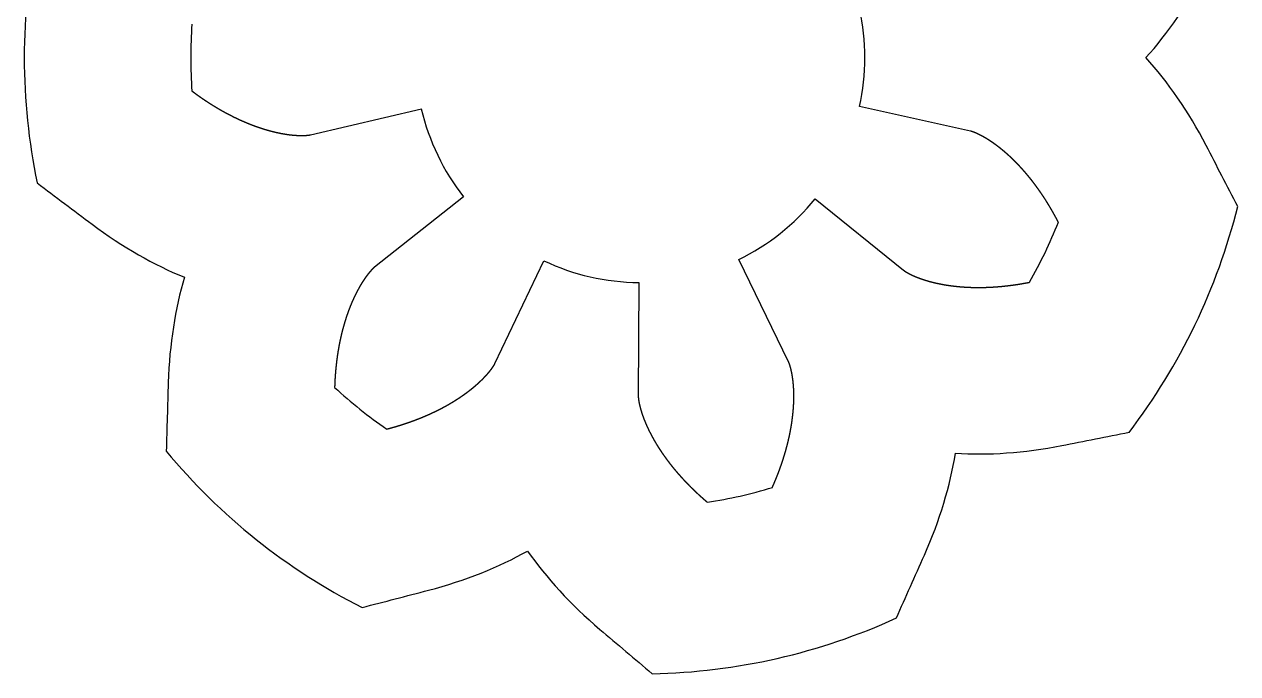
# Model space of a CAD drawing. Header units: millimetres. Extents: x -1.85 to 1.8, y -1.85 to 1.85.
# Drawn here: x -1.85 to 1.795, y -1.85 to 0.1 of the extents above; entities that cross this region are included whole.
import ezdxf

# ---------------------------------------------------------------- set-up
doc = ezdxf.new("R2010")
doc.units = ezdxf.units.MM
doc.layers.get('0').update_dxf_attribs({"linetype": 'CONTINUOUS'})

msp = doc.modelspace()

# ---------------------------------------------------------------- linework, layer by layer
for p, q in [((-0.9898, -0.2317), (-0.6572, -0.1538)), ((0.9923, -0.2207), (0.6589, -0.1466)), ((-0.99, -0.2317), (-0.9898, -0.2317)), ((0.9925, -0.2207), (0.9923, -0.2207)), ((-0.5301, -0.4179), (-0.7983, -0.6294)), ((0.5254, -0.4238), (0.7912, -0.6382)), ((-0.436, -0.9183), (-0.2895, -0.6098)), ((0.4461, -0.9134), (0.2962, -0.6065)), ((-0.7983, -0.6294), (-0.7984, -0.6295)), ((0.7912, -0.6382), (0.7914, -0.6383)), ((-0.0037, -0.675), (-0.0056, -1.0165)), ((-0.4361, -0.9185), (-0.436, -0.9183)), ((0.4462, -0.9136), (0.4461, -0.9134)), ((-0.0056, -1.0165), (-0.0056, -1.0167))]:
    msp.add_line(p, q)
for radius, start, end in [(1.85, 168.2635, 191.7365), (0.675, -12.5394, 12.5394), (1.35, 175.7446, 184.2554), (0.675, 193.1748, 218.2537), (0.675, 296.032, 321.1109), (1.85, 322.5492, 346.0222), (1.35, 330.0303, 338.5411), (0.675, 244.6034, 269.6823), (1.35, 227.1732, 235.6839), (1.85, 219.6921, 243.1651), (1.35, 278.6018, 287.1125), (1.85, 271.1206, 294.5937)]:
    msp.add_arc((0, 0), radius, start, end)
for points, knots in [([(1.5194, 0), (1.5845, 0.0723), (1.6475, 0.1619), (1.7003, 0.2638), (1.732, 0.3248), (1.7636, 0.3858), (1.7952, 0.4469)], [0.6873735, 0.6873735, 0.6873735, 0.6873735, 1, 1, 1, 1.2902519, 1.2902519, 1.2902519, 1.2902519]), ([(1.7952, -0.4469), (1.7636, -0.3858), (1.732, -0.3248), (1.7003, -0.2638), (1.6475, -0.1619), (1.5851, -0.073), (1.5194, 0)], [-1.2902519, -1.2902519, -1.2902519, -1.2902519, -1, -1, -1, -0.6873735, -0.6873735, -0.6873735, -0.6873735]), ([(-1.8113, -0.3763), (-1.7563, -0.4176), (-1.7014, -0.4588), (-1.6464, -0.5001), (-1.5546, -0.569), (-1.4598, -0.622), (-1.369, -0.6593)], [-1.2902519, -1.2902519, -1.2902519, -1.2902519, -1, -1, -1, -0.6873735, -0.6873735, -0.6873735, -0.6873735]), ([(-1.369, -0.6593), (-1.3962, -0.7526), (-1.4141, -0.8607), (-1.4175, -0.9754), (-1.4195, -1.0441), (-1.4215, -1.1128), (-1.4236, -1.1815)], [0.6873735, 0.6873735, 0.6873735, 0.6873735, 1, 1, 1, 1.2902519, 1.2902519, 1.2902519, 1.2902519]), ([(0.9473, -1.1879), (1.0445, -1.1937), (1.1538, -1.1871), (1.2664, -1.1649), (1.3338, -1.1516), (1.4012, -1.1383), (1.4687, -1.1249)], [0.6873735, 0.6873735, 0.6873735, 0.6873735, 1, 1, 1, 1.2902519, 1.2902519, 1.2902519, 1.2902519]), ([(0.7699, -1.6822), (0.7979, -1.6194), (0.8259, -1.5566), (0.8539, -1.4938), (0.9006, -1.389), (0.9313, -1.2848), (0.9473, -1.1879)], [-1.2902519, -1.2902519, -1.2902519, -1.2902519, -1, -1, -1, -0.6873735, -0.6873735, -0.6873735, -0.6873735]), ([(-0.8351, -1.6508), (-0.7686, -1.6335), (-0.7021, -1.6163), (-0.6355, -1.599), (-0.5244, -1.5702), (-0.4238, -1.5291), (-0.3381, -1.4813)], [-1.2902519, -1.2902519, -1.2902519, -1.2902519, -1, -1, -1, -0.6873735, -0.6873735, -0.6873735, -0.6873735]), ([(-0.3381, -1.4813), (-0.2821, -1.5609), (-0.2088, -1.6422), (-0.1212, -1.7164), (-0.0687, -1.7608), (-0.0163, -1.8052), (0.0362, -1.8496)], [0.6873735, 0.6873735, 0.6873735, 0.6873735, 1, 1, 1, 1.2902519, 1.2902519, 1.2902519, 1.2902519])]:
    msp.add_open_spline(points, degree=3, knots=knots)
for points in [[(-1.3463, -0.1002), (-1.3458, -0.1005), (-1.3449, -0.1012), (-1.3434, -0.1023), (-1.3415, -0.1037), (-1.3392, -0.1054), (-1.3368, -0.1072), (-1.3345, -0.1089), (-1.3321, -0.1106), (-1.3298, -0.1123), (-1.3274, -0.114), (-1.3251, -0.1156), (-1.3227, -0.1173), (-1.3204, -0.1189), (-1.318, -0.1205), (-1.3157, -0.1221), (-1.3134, -0.1237), (-1.311, -0.1253), (-1.3087, -0.1269), (-1.3064, -0.1284), (-1.3041, -0.1299), (-1.3017, -0.1315), (-1.2994, -0.133), (-1.2971, -0.1345), (-1.2948, -0.136), (-1.2925, -0.1374), (-1.2902, -0.1389), (-1.2879, -0.1403), (-1.2856, -0.1418), (-1.2833, -0.1432), (-1.281, -0.1446), (-1.2787, -0.146), (-1.2765, -0.1474), (-1.2742, -0.1487), (-1.2719, -0.1501), (-1.2697, -0.1514), (-1.2674, -0.1528), (-1.2651, -0.1541), (-1.2629, -0.1554), (-1.2606, -0.1567), (-1.2584, -0.158), (-1.2562, -0.1592), (-1.2539, -0.1605), (-1.2517, -0.1617), (-1.2495, -0.1629), (-1.2473, -0.1642), (-1.245, -0.1654), (-1.2428, -0.1665), (-1.2406, -0.1677), (-1.2384, -0.1689), (-1.2362, -0.17), (-1.2341, -0.1712), (-1.2319, -0.1723), (-1.2297, -0.1734), (-1.2275, -0.1745), (-1.2254, -0.1756), (-1.2232, -0.1767), (-1.2211, -0.1778), (-1.2189, -0.1788), (-1.2168, -0.1799), (-1.2146, -0.1809), (-1.2125, -0.1819), (-1.2104, -0.1829), (-1.2083, -0.1839), (-1.2062, -0.1849), (-1.2041, -0.1859), (-1.202, -0.1868), (-1.1999, -0.1878), (-1.1978, -0.1887), (-1.1957, -0.1896), (-1.1936, -0.1905), (-1.1916, -0.1914), (-1.1895, -0.1923), (-1.1875, -0.1932), (-1.1854, -0.1941), (-1.1834, -0.1949), (-1.1814, -0.1958), (-1.1793, -0.1966), (-1.1773, -0.1974), (-1.1753, -0.1982), (-1.1733, -0.199), (-1.1713, -0.1998), (-1.1693, -0.2006), (-1.1674, -0.2014), (-1.1654, -0.2021), (-1.1634, -0.2029), (-1.1615, -0.2036), (-1.1595, -0.2043), (-1.1576, -0.205), (-1.1557, -0.2057), (-1.1538, -0.2064), (-1.1518, -0.2071), (-1.1499, -0.2078), (-1.148, -0.2084), (-1.1462, -0.2091), (-1.1443, -0.2097), (-1.1424, -0.2104), (-1.1405, -0.211), (-1.1387, -0.2116), (-1.1368, -0.2122), (-1.135, -0.2128), (-1.1332, -0.2134), (-1.1314, -0.2139), (-1.1296, -0.2145), (-1.1278, -0.215), (-1.126, -0.2156), (-1.1242, -0.2161), (-1.1224, -0.2166), (-1.1206, -0.2171), (-1.1189, -0.2176), (-1.1172, -0.2181), (-1.1154, -0.2186), (-1.1137, -0.2191), (-1.112, -0.2196), (-1.1103, -0.22), (-1.1086, -0.2205), (-1.1069, -0.2209), (-1.1052, -0.2213), (-1.1035, -0.2218), (-1.1019, -0.2222), (-1.1002, -0.2226), (-1.0986, -0.223), (-1.097, -0.2234), (-1.0954, -0.2237), (-1.0937, -0.2241), (-1.0921, -0.2245), (-1.0906, -0.2248), (-1.089, -0.2252), (-1.0874, -0.2255), (-1.0859, -0.2258), (-1.0843, -0.2261), (-1.0828, -0.2265), (-1.0813, -0.2268), (-1.0798, -0.2271), (-1.0783, -0.2274), (-1.0768, -0.2276), (-1.0753, -0.2279), (-1.0738, -0.2282), (-1.0724, -0.2284), (-1.0709, -0.2287), (-1.0695, -0.2289), (-1.068, -0.2292), (-1.0666, -0.2294), (-1.0652, -0.2296), (-1.0638, -0.2298), (-1.0625, -0.23), (-1.0611, -0.2302), (-1.0597, -0.2304), (-1.0584, -0.2306), (-1.0571, -0.2308), (-1.0557, -0.231), (-1.0544, -0.2312), (-1.0531, -0.2313), (-1.0519, -0.2315), (-1.0506, -0.2316), (-1.0493, -0.2318), (-1.0481, -0.2319), (-1.0468, -0.2321), (-1.0456, -0.2322), (-1.0444, -0.2323), (-1.0432, -0.2324), (-1.042, -0.2325), (-1.0408, -0.2326), (-1.0397, -0.2327), (-1.0385, -0.2328), (-1.0374, -0.2329), (-1.0362, -0.233), (-1.0351, -0.2331), (-1.034, -0.2332), (-1.0329, -0.2332), (-1.0319, -0.2333), (-1.0308, -0.2334), (-1.0297, -0.2334), (-1.0287, -0.2335), (-1.0277, -0.2335), (-1.0267, -0.2335), (-1.0257, -0.2336), (-1.0247, -0.2336), (-1.0237, -0.2336), (-1.0227, -0.2337), (-1.0218, -0.2337), (-1.0209, -0.2337), (-1.0199, -0.2337), (-1.019, -0.2337), (-1.0181, -0.2337), (-1.0172, -0.2338), (-1.0164, -0.2338), (-1.0155, -0.2337), (-1.0147, -0.2337), (-1.0138, -0.2337), (-1.013, -0.2337), (-1.0122, -0.2337), (-1.0114, -0.2337), (-1.0107, -0.2337), (-1.0099, -0.2337), (-1.0092, -0.2336), (-1.0084, -0.2336), (-1.0077, -0.2336), (-1.007, -0.2335), (-1.0063, -0.2335), (-1.0056, -0.2335), (-1.005, -0.2334), (-1.0043, -0.2334), (-1.0037, -0.2334), (-1.0031, -0.2333), (-1.0024, -0.2333), (-1.0018, -0.2332), (-1.0013, -0.2332), (-1.0007, -0.2331), (-1.0001, -0.2331), (-0.9996, -0.233), (-0.9991, -0.233), (-0.9986, -0.233), (-0.9981, -0.2329), (-0.9976, -0.2329), (-0.9971, -0.2328), (-0.9967, -0.2327), (-0.9962, -0.2327), (-0.9958, -0.2326), (-0.9954, -0.2326), (-0.995, -0.2325), (-0.9946, -0.2325), (-0.9943, -0.2324), (-0.9939, -0.2324), (-0.9936, -0.2324), (-0.9932, -0.2323), (-0.9929, -0.2323), (-0.9926, -0.2322), (-0.9923, -0.2322), (-0.9921, -0.2321), (-0.9918, -0.2321), (-0.9916, -0.232), (-0.9914, -0.232), (-0.9912, -0.232), (-0.991, -0.2319), (-0.9908, -0.2319), (-0.9906, -0.2319), (-0.9905, -0.2318), (-0.9903, -0.2318), (-0.9902, -0.2318), (-0.9901, -0.2318), (-0.99, -0.2318), (-0.99, -0.2317), (-0.99, -0.2317), (-0.99, -0.2317)], [(1.2564, -0.4939), (1.2561, -0.4934), (1.2556, -0.4923), (1.2548, -0.4907), (1.2537, -0.4886), (1.2523, -0.486), (1.2509, -0.4835), (1.2496, -0.4809), (1.2482, -0.4783), (1.2468, -0.4758), (1.2454, -0.4733), (1.244, -0.4708), (1.2426, -0.4683), (1.2412, -0.4658), (1.2398, -0.4633), (1.2384, -0.4608), (1.237, -0.4584), (1.2356, -0.456), (1.2341, -0.4535), (1.2327, -0.4511), (1.2313, -0.4487), (1.2299, -0.4463), (1.2284, -0.444), (1.227, -0.4416), (1.2256, -0.4393), (1.2241, -0.437), (1.2227, -0.4346), (1.2213, -0.4323), (1.2198, -0.4301), (1.2184, -0.4278), (1.2169, -0.4255), (1.2155, -0.4233), (1.214, -0.4211), (1.2126, -0.4188), (1.2111, -0.4166), (1.2096, -0.4144), (1.2082, -0.4123), (1.2067, -0.4101), (1.2052, -0.4079), (1.2038, -0.4058), (1.2023, -0.4037), (1.2008, -0.4016), (1.1994, -0.3995), (1.1979, -0.3974), (1.1964, -0.3953), (1.195, -0.3933), (1.1935, -0.3912), (1.192, -0.3892), (1.1905, -0.3872), (1.1891, -0.3852), (1.1876, -0.3832), (1.1861, -0.3812), (1.1846, -0.3792), (1.1832, -0.3773), (1.1817, -0.3754), (1.1802, -0.3734), (1.1787, -0.3715), (1.1773, -0.3696), (1.1758, -0.3678), (1.1743, -0.3659), (1.1728, -0.364), (1.1714, -0.3622), (1.1699, -0.3604), (1.1684, -0.3586), (1.1669, -0.3568), (1.1655, -0.355), (1.164, -0.3532), (1.1625, -0.3514), (1.161, -0.3497), (1.1596, -0.348), (1.1581, -0.3462), (1.1566, -0.3445), (1.1552, -0.3428), (1.1537, -0.3412), (1.1522, -0.3395), (1.1508, -0.3378), (1.1493, -0.3362), (1.1479, -0.3346), (1.1464, -0.333), (1.1449, -0.3314), (1.1435, -0.3298), (1.142, -0.3282), (1.1406, -0.3266), (1.1391, -0.3251), (1.1377, -0.3235), (1.1362, -0.322), (1.1348, -0.3205), (1.1334, -0.319), (1.1319, -0.3175), (1.1305, -0.3161), (1.1291, -0.3146), (1.1276, -0.3132), (1.1262, -0.3117), (1.1248, -0.3103), (1.1234, -0.3089), (1.122, -0.3075), (1.1205, -0.3061), (1.1191, -0.3048), (1.1177, -0.3034), (1.1163, -0.3021), (1.1149, -0.3008), (1.1135, -0.2994), (1.1121, -0.2981), (1.1108, -0.2968), (1.1094, -0.2956), (1.108, -0.2943), (1.1066, -0.2931), (1.1053, -0.2918), (1.1039, -0.2906), (1.1025, -0.2894), (1.1012, -0.2882), (1.0998, -0.287), (1.0985, -0.2858), (1.0971, -0.2846), (1.0958, -0.2835), (1.0944, -0.2824), (1.0931, -0.2812), (1.0918, -0.2801), (1.0905, -0.279), (1.0892, -0.2779), (1.0878, -0.2768), (1.0865, -0.2758), (1.0852, -0.2747), (1.084, -0.2737), (1.0827, -0.2726), (1.0814, -0.2716), (1.0801, -0.2706), (1.0788, -0.2696), (1.0776, -0.2686), (1.0763, -0.2677), (1.0751, -0.2667), (1.0738, -0.2658), (1.0726, -0.2648), (1.0713, -0.2639), (1.0701, -0.263), (1.0689, -0.2621), (1.0677, -0.2612), (1.0665, -0.2603), (1.0653, -0.2595), (1.0641, -0.2586), (1.0629, -0.2578), (1.0617, -0.2569), (1.0605, -0.2561), (1.0594, -0.2553), (1.0582, -0.2545), (1.0571, -0.2537), (1.0559, -0.2529), (1.0548, -0.2522), (1.0537, -0.2514), (1.0525, -0.2507), (1.0514, -0.25), (1.0503, -0.2492), (1.0492, -0.2485), (1.0481, -0.2478), (1.047, -0.2471), (1.046, -0.2465), (1.0449, -0.2458), (1.0438, -0.2451), (1.0428, -0.2445), (1.0418, -0.2438), (1.0407, -0.2432), (1.0397, -0.2426), (1.0387, -0.242), (1.0377, -0.2414), (1.0367, -0.2408), (1.0357, -0.2402), (1.0347, -0.2397), (1.0337, -0.2391), (1.0328, -0.2386), (1.0318, -0.238), (1.0309, -0.2375), (1.03, -0.237), (1.029, -0.2365), (1.0281, -0.236), (1.0272, -0.2355), (1.0263, -0.235), (1.0254, -0.2346), (1.0246, -0.2341), (1.0237, -0.2337), (1.0228, -0.2332), (1.022, -0.2328), (1.0212, -0.2324), (1.0203, -0.232), (1.0195, -0.2315), (1.0187, -0.2312), (1.0179, -0.2308), (1.0171, -0.2304), (1.0164, -0.23), (1.0156, -0.2297), (1.0149, -0.2293), (1.0141, -0.229), (1.0134, -0.2286), (1.0127, -0.2283), (1.012, -0.228), (1.0113, -0.2277), (1.0106, -0.2274), (1.0099, -0.2271), (1.0093, -0.2268), (1.0086, -0.2265), (1.008, -0.2262), (1.0073, -0.226), (1.0067, -0.2257), (1.0061, -0.2255), (1.0055, -0.2252), (1.005, -0.225), (1.0044, -0.2248), (1.0038, -0.2245), (1.0033, -0.2243), (1.0028, -0.2241), (1.0022, -0.2239), (1.0017, -0.2237), (1.0012, -0.2236), (1.0008, -0.2234), (1.0003, -0.2232), (0.9998, -0.223), (0.9994, -0.2229), (0.999, -0.2227), (0.9985, -0.2226), (0.9981, -0.2225), (0.9977, -0.2223), (0.9974, -0.2222), (0.997, -0.2221), (0.9966, -0.222), (0.9963, -0.2219), (0.996, -0.2217), (0.9957, -0.2216), (0.9954, -0.2216), (0.9951, -0.2215), (0.9948, -0.2214), (0.9945, -0.2213), (0.9943, -0.2212), (0.9941, -0.2212), (0.9939, -0.2211), (0.9937, -0.2211), (0.9935, -0.221), (0.9933, -0.221), (0.9931, -0.2209), (0.993, -0.2209), (0.9928, -0.2208), (0.9927, -0.2208), (0.9926, -0.2208), (0.9926, -0.2208), (0.9925, -0.2208), (0.9925, -0.2207), (0.9925, -0.2207)], [(-0.7984, -0.6295), (-0.7984, -0.6295), (-0.7984, -0.6295), (-0.7985, -0.6296), (-0.7985, -0.6296), (-0.7986, -0.6297), (-0.7987, -0.6297), (-0.7988, -0.6298), (-0.7989, -0.6299), (-0.7991, -0.63), (-0.7992, -0.6302), (-0.7993, -0.6303), (-0.7995, -0.6304), (-0.7997, -0.6306), (-0.7998, -0.6307), (-0.8, -0.6309), (-0.8002, -0.6311), (-0.8004, -0.6313), (-0.8007, -0.6315), (-0.8009, -0.6317), (-0.8011, -0.6319), (-0.8014, -0.6322), (-0.8016, -0.6324), (-0.8019, -0.6327), (-0.8022, -0.6329), (-0.8025, -0.6332), (-0.8028, -0.6335), (-0.8031, -0.6338), (-0.8034, -0.6341), (-0.8037, -0.6344), (-0.804, -0.6348), (-0.8044, -0.6351), (-0.8047, -0.6355), (-0.8051, -0.6358), (-0.8054, -0.6362), (-0.8058, -0.6366), (-0.8062, -0.637), (-0.8066, -0.6374), (-0.807, -0.6379), (-0.8074, -0.6383), (-0.8078, -0.6387), (-0.8082, -0.6392), (-0.8087, -0.6397), (-0.8091, -0.6402), (-0.8095, -0.6407), (-0.81, -0.6412), (-0.8104, -0.6417), (-0.8109, -0.6422), (-0.8114, -0.6428), (-0.8119, -0.6433), (-0.8123, -0.6439), (-0.8128, -0.6445), (-0.8133, -0.6451), (-0.8138, -0.6457), (-0.8144, -0.6463), (-0.8149, -0.6469), (-0.8154, -0.6476), (-0.8159, -0.6482), (-0.8165, -0.6489), (-0.817, -0.6496), (-0.8175, -0.6503), (-0.8181, -0.651), (-0.8187, -0.6517), (-0.8192, -0.6524), (-0.8198, -0.6532), (-0.8204, -0.6539), (-0.8209, -0.6547), (-0.8215, -0.6555), (-0.8221, -0.6563), (-0.8227, -0.6571), (-0.8233, -0.6579), (-0.8239, -0.6587), (-0.8245, -0.6596), (-0.8251, -0.6604), (-0.8257, -0.6613), (-0.8264, -0.6622), (-0.827, -0.6631), (-0.8276, -0.664), (-0.8283, -0.6649), (-0.8289, -0.6658), (-0.8295, -0.6668), (-0.8302, -0.6677), (-0.8308, -0.6687), (-0.8315, -0.6697), (-0.8321, -0.6707), (-0.8328, -0.6717), (-0.8334, -0.6727), (-0.8341, -0.6738), (-0.8348, -0.6748), (-0.8355, -0.6759), (-0.8361, -0.677), (-0.8368, -0.678), (-0.8375, -0.6791), (-0.8382, -0.6803), (-0.8388, -0.6814), (-0.8395, -0.6825), (-0.8402, -0.6837), (-0.8409, -0.6849), (-0.8416, -0.686), (-0.8423, -0.6872), (-0.843, -0.6884), (-0.8437, -0.6897), (-0.8444, -0.6909), (-0.8451, -0.6922), (-0.8458, -0.6934), (-0.8465, -0.6947), (-0.8472, -0.696), (-0.8479, -0.6973), (-0.8486, -0.6986), (-0.8493, -0.6999), (-0.85, -0.7013), (-0.8507, -0.7026), (-0.8514, -0.704), (-0.8522, -0.7054), (-0.8529, -0.7068), (-0.8536, -0.7082), (-0.8543, -0.7096), (-0.855, -0.711), (-0.8557, -0.7125), (-0.8564, -0.7139), (-0.8572, -0.7154), (-0.8579, -0.7169), (-0.8586, -0.7184), (-0.8593, -0.7199), (-0.86, -0.7214), (-0.8607, -0.723), (-0.8614, -0.7245), (-0.8621, -0.7261), (-0.8628, -0.7277), (-0.8636, -0.7293), (-0.8643, -0.7309), (-0.865, -0.7325), (-0.8657, -0.7341), (-0.8664, -0.7358), (-0.8671, -0.7374), (-0.8678, -0.7391), (-0.8685, -0.7408), (-0.8692, -0.7425), (-0.8699, -0.7442), (-0.8706, -0.7459), (-0.8713, -0.7476), (-0.872, -0.7494), (-0.8727, -0.7512), (-0.8733, -0.7529), (-0.874, -0.7547), (-0.8747, -0.7565), (-0.8754, -0.7583), (-0.8761, -0.7602), (-0.8767, -0.762), (-0.8774, -0.7639), (-0.8781, -0.7657), (-0.8788, -0.7676), (-0.8794, -0.7695), (-0.8801, -0.7714), (-0.8808, -0.7733), (-0.8814, -0.7753), (-0.8821, -0.7772), (-0.8827, -0.7792), (-0.8834, -0.7811), (-0.884, -0.7831), (-0.8846, -0.7851), (-0.8853, -0.7871), (-0.8859, -0.7892), (-0.8865, -0.7912), (-0.8872, -0.7932), (-0.8878, -0.7953), (-0.8884, -0.7974), (-0.889, -0.7995), (-0.8896, -0.8016), (-0.8902, -0.8037), (-0.8908, -0.8058), (-0.8914, -0.8079), (-0.892, -0.8101), (-0.8926, -0.8123), (-0.8932, -0.8144), (-0.8938, -0.8166), (-0.8943, -0.8188), (-0.8949, -0.821), (-0.8955, -0.8233), (-0.896, -0.8255), (-0.8966, -0.8277), (-0.8971, -0.83), (-0.8977, -0.8323), (-0.8982, -0.8346), (-0.8987, -0.8369), (-0.8993, -0.8392), (-0.8998, -0.8415), (-0.9003, -0.8438), (-0.9008, -0.8462), (-0.9013, -0.8485), (-0.9018, -0.8509), (-0.9023, -0.8533), (-0.9028, -0.8557), (-0.9033, -0.8581), (-0.9037, -0.8605), (-0.9042, -0.863), (-0.9047, -0.8654), (-0.9051, -0.8679), (-0.9056, -0.8703), (-0.906, -0.8728), (-0.9064, -0.8753), (-0.9069, -0.8778), (-0.9073, -0.8803), (-0.9077, -0.8828), (-0.9081, -0.8854), (-0.9085, -0.8879), (-0.9089, -0.8905), (-0.9093, -0.8931), (-0.9097, -0.8956), (-0.91, -0.8982), (-0.9104, -0.9008), (-0.9107, -0.9035), (-0.9111, -0.9061), (-0.9114, -0.9087), (-0.9118, -0.9114), (-0.9121, -0.9141), (-0.9124, -0.9167), (-0.9127, -0.9194), (-0.913, -0.9221), (-0.9133, -0.9248), (-0.9136, -0.9275), (-0.9139, -0.9303), (-0.9141, -0.933), (-0.9144, -0.9358), (-0.9147, -0.9385), (-0.9149, -0.9413), (-0.9151, -0.9441), (-0.9154, -0.9469), (-0.9156, -0.9497), (-0.9158, -0.9525), (-0.916, -0.9553), (-0.9162, -0.9582), (-0.9164, -0.961), (-0.9166, -0.9639), (-0.9167, -0.9668), (-0.9169, -0.9696), (-0.917, -0.9725), (-0.9172, -0.9754), (-0.9173, -0.9784), (-0.9174, -0.9813), (-0.9175, -0.9842), (-0.9176, -0.9866), (-0.9177, -0.9883), (-0.9177, -0.9895), (-0.9177, -0.9901)], [(0.7914, -0.6383), (0.7914, -0.6383), (0.7914, -0.6383), (0.7914, -0.6384), (0.7915, -0.6384), (0.7916, -0.6385), (0.7917, -0.6385), (0.7918, -0.6386), (0.7919, -0.6387), (0.7921, -0.6388), (0.7922, -0.6389), (0.7924, -0.639), (0.7925, -0.6392), (0.7927, -0.6393), (0.7929, -0.6394), (0.7931, -0.6396), (0.7933, -0.6397), (0.7936, -0.6399), (0.7938, -0.6401), (0.7941, -0.6402), (0.7944, -0.6404), (0.7946, -0.6406), (0.7949, -0.6408), (0.7952, -0.641), (0.7956, -0.6412), (0.7959, -0.6414), (0.7962, -0.6417), (0.7966, -0.6419), (0.797, -0.6421), (0.7974, -0.6424), (0.7978, -0.6426), (0.7982, -0.6429), (0.7986, -0.6431), (0.799, -0.6434), (0.7995, -0.6437), (0.8, -0.644), (0.8004, -0.6442), (0.8009, -0.6445), (0.8014, -0.6448), (0.802, -0.6451), (0.8025, -0.6454), (0.803, -0.6457), (0.8036, -0.646), (0.8042, -0.6464), (0.8047, -0.6467), (0.8053, -0.647), (0.8059, -0.6473), (0.8066, -0.6477), (0.8072, -0.648), (0.8079, -0.6484), (0.8085, -0.6487), (0.8092, -0.649), (0.8099, -0.6494), (0.8106, -0.6498), (0.8113, -0.6501), (0.812, -0.6505), (0.8128, -0.6508), (0.8135, -0.6512), (0.8143, -0.6516), (0.8151, -0.652), (0.8159, -0.6523), (0.8167, -0.6527), (0.8175, -0.6531), (0.8184, -0.6535), (0.8192, -0.6539), (0.8201, -0.6543), (0.8209, -0.6547), (0.8218, -0.6551), (0.8227, -0.6555), (0.8237, -0.6559), (0.8246, -0.6563), (0.8255, -0.6567), (0.8265, -0.6571), (0.8275, -0.6575), (0.8284, -0.6579), (0.8294, -0.6583), (0.8305, -0.6587), (0.8315, -0.6591), (0.8325, -0.6595), (0.8336, -0.6599), (0.8346, -0.6604), (0.8357, -0.6608), (0.8368, -0.6612), (0.8379, -0.6616), (0.839, -0.662), (0.8402, -0.6624), (0.8413, -0.6629), (0.8425, -0.6633), (0.8436, -0.6637), (0.8448, -0.6641), (0.846, -0.6645), (0.8472, -0.6649), (0.8485, -0.6654), (0.8497, -0.6658), (0.851, -0.6662), (0.8522, -0.6666), (0.8535, -0.667), (0.8548, -0.6674), (0.8561, -0.6678), (0.8574, -0.6683), (0.8588, -0.6687), (0.8601, -0.6691), (0.8615, -0.6695), (0.8628, -0.6699), (0.8642, -0.6703), (0.8656, -0.6707), (0.867, -0.6711), (0.8685, -0.6715), (0.8699, -0.6719), (0.8714, -0.6723), (0.8728, -0.6727), (0.8743, -0.6731), (0.8758, -0.6735), (0.8773, -0.6738), (0.8788, -0.6742), (0.8803, -0.6746), (0.8819, -0.675), (0.8834, -0.6754), (0.885, -0.6757), (0.8866, -0.6761), (0.8882, -0.6765), (0.8898, -0.6768), (0.8914, -0.6772), (0.8931, -0.6776), (0.8947, -0.6779), (0.8964, -0.6783), (0.898, -0.6786), (0.8997, -0.679), (0.9014, -0.6793), (0.9031, -0.6796), (0.9049, -0.68), (0.9066, -0.6803), (0.9083, -0.6806), (0.9101, -0.6809), (0.9119, -0.6813), (0.9137, -0.6816), (0.9155, -0.6819), (0.9173, -0.6822), (0.9191, -0.6825), (0.9209, -0.6828), (0.9228, -0.6831), (0.9246, -0.6833), (0.9265, -0.6836), (0.9284, -0.6839), (0.9303, -0.6842), (0.9322, -0.6844), (0.9341, -0.6847), (0.9361, -0.685), (0.938, -0.6852), (0.94, -0.6854), (0.9419, -0.6857), (0.9439, -0.6859), (0.9459, -0.6861), (0.9479, -0.6864), (0.9499, -0.6866), (0.952, -0.6868), (0.954, -0.687), (0.9561, -0.6872), (0.9581, -0.6874), (0.9602, -0.6876), (0.9623, -0.6878), (0.9644, -0.6879), (0.9665, -0.6881), (0.9686, -0.6883), (0.9708, -0.6884), (0.9729, -0.6886), (0.9751, -0.6887), (0.9772, -0.6888), (0.9794, -0.689), (0.9816, -0.6891), (0.9838, -0.6892), (0.986, -0.6893), (0.9883, -0.6894), (0.9905, -0.6895), (0.9928, -0.6896), (0.995, -0.6896), (0.9973, -0.6897), (0.9996, -0.6898), (1.0019, -0.6898), (1.0042, -0.6899), (1.0065, -0.6899), (1.0088, -0.6899), (1.0112, -0.69), (1.0135, -0.69), (1.0159, -0.69), (1.0182, -0.69), (1.0206, -0.69), (1.023, -0.69), (1.0254, -0.6899), (1.0278, -0.6899), (1.0302, -0.6898), (1.0327, -0.6898), (1.0351, -0.6897), (1.0376, -0.6897), (1.04, -0.6896), (1.0425, -0.6895), (1.045, -0.6894), (1.0475, -0.6893), (1.05, -0.6892), (1.0525, -0.6891), (1.055, -0.6889), (1.0576, -0.6888), (1.0601, -0.6886), (1.0627, -0.6885), (1.0652, -0.6883), (1.0678, -0.6881), (1.0704, -0.688), (1.073, -0.6878), (1.0756, -0.6875), (1.0782, -0.6873), (1.0808, -0.6871), (1.0835, -0.6869), (1.0861, -0.6866), (1.0888, -0.6864), (1.0914, -0.6861), (1.0941, -0.6858), (1.0968, -0.6855), (1.0995, -0.6852), (1.1022, -0.6849), (1.1049, -0.6846), (1.1076, -0.6843), (1.1103, -0.684), (1.113, -0.6836), (1.1158, -0.6833), (1.1185, -0.6829), (1.1213, -0.6825), (1.1241, -0.6821), (1.1268, -0.6817), (1.1296, -0.6813), (1.1324, -0.6809), (1.1352, -0.6805), (1.138, -0.68), (1.1408, -0.6796), (1.1437, -0.6791), (1.1465, -0.6786), (1.1494, -0.6781), (1.1522, -0.6776), (1.1551, -0.6771), (1.1579, -0.6766), (1.1608, -0.6761), (1.1637, -0.6755), (1.166, -0.6751), (1.1677, -0.6747), (1.1689, -0.6745), (1.1695, -0.6744)], [(-0.7611, -1.115), (-0.7605, -1.1149), (-0.7594, -1.1146), (-0.7576, -1.1141), (-0.7554, -1.1135), (-0.7525, -1.1128), (-0.7497, -1.112), (-0.7469, -1.1112), (-0.7441, -1.1104), (-0.7413, -1.1097), (-0.7385, -1.1089), (-0.7358, -1.1081), (-0.733, -1.1073), (-0.7303, -1.1064), (-0.7276, -1.1056), (-0.7248, -1.1048), (-0.7221, -1.104), (-0.7195, -1.1031), (-0.7168, -1.1023), (-0.7141, -1.1014), (-0.7115, -1.1006), (-0.7088, -1.0997), (-0.7062, -1.0988), (-0.7036, -1.098), (-0.701, -1.0971), (-0.6984, -1.0962), (-0.6958, -1.0953), (-0.6933, -1.0944), (-0.6907, -1.0935), (-0.6882, -1.0926), (-0.6857, -1.0917), (-0.6831, -1.0908), (-0.6806, -1.0899), (-0.6782, -1.0889), (-0.6757, -1.088), (-0.6732, -1.0871), (-0.6708, -1.0861), (-0.6683, -1.0852), (-0.6659, -1.0843), (-0.6635, -1.0833), (-0.6611, -1.0823), (-0.6587, -1.0814), (-0.6563, -1.0804), (-0.654, -1.0794), (-0.6516, -1.0785), (-0.6493, -1.0775), (-0.647, -1.0765), (-0.6447, -1.0755), (-0.6424, -1.0745), (-0.6401, -1.0736), (-0.6378, -1.0726), (-0.6356, -1.0716), (-0.6333, -1.0706), (-0.6311, -1.0695), (-0.6289, -1.0685), (-0.6267, -1.0675), (-0.6245, -1.0665), (-0.6223, -1.0655), (-0.6202, -1.0645), (-0.618, -1.0634), (-0.6159, -1.0624), (-0.6138, -1.0614), (-0.6117, -1.0604), (-0.6096, -1.0593), (-0.6075, -1.0583), (-0.6054, -1.0572), (-0.6034, -1.0562), (-0.6013, -1.0552), (-0.5993, -1.0541), (-0.5973, -1.0531), (-0.5953, -1.052), (-0.5933, -1.051), (-0.5913, -1.0499), (-0.5893, -1.0489), (-0.5874, -1.0478), (-0.5854, -1.0467), (-0.5835, -1.0457), (-0.5816, -1.0446), (-0.5797, -1.0436), (-0.5778, -1.0425), (-0.5759, -1.0414), (-0.5741, -1.0404), (-0.5722, -1.0393), (-0.5704, -1.0382), (-0.5686, -1.0372), (-0.5668, -1.0361), (-0.565, -1.035), (-0.5632, -1.034), (-0.5615, -1.0329), (-0.5597, -1.0318), (-0.558, -1.0308), (-0.5562, -1.0297), (-0.5545, -1.0286), (-0.5528, -1.0275), (-0.5511, -1.0265), (-0.5495, -1.0254), (-0.5478, -1.0243), (-0.5462, -1.0233), (-0.5445, -1.0222), (-0.5429, -1.0211), (-0.5413, -1.0201), (-0.5397, -1.019), (-0.5381, -1.0179), (-0.5366, -1.0169), (-0.535, -1.0158), (-0.5335, -1.0147), (-0.532, -1.0137), (-0.5304, -1.0126), (-0.5289, -1.0115), (-0.5275, -1.0105), (-0.526, -1.0094), (-0.5245, -1.0084), (-0.5231, -1.0073), (-0.5216, -1.0063), (-0.5202, -1.0052), (-0.5188, -1.0042), (-0.5174, -1.0031), (-0.516, -1.0021), (-0.5147, -1.001), (-0.5133, -1), (-0.512, -0.999), (-0.5106, -0.9979), (-0.5093, -0.9969), (-0.508, -0.9959), (-0.5067, -0.9949), (-0.5054, -0.9938), (-0.5042, -0.9928), (-0.5029, -0.9918), (-0.5017, -0.9908), (-0.5005, -0.9898), (-0.4993, -0.9888), (-0.4981, -0.9878), (-0.4969, -0.9868), (-0.4957, -0.9858), (-0.4945, -0.9848), (-0.4934, -0.9838), (-0.4922, -0.9828), (-0.4911, -0.9818), (-0.49, -0.9808), (-0.4889, -0.9799), (-0.4878, -0.9789), (-0.4867, -0.9779), (-0.4857, -0.977), (-0.4846, -0.976), (-0.4836, -0.975), (-0.4826, -0.9741), (-0.4816, -0.9732), (-0.4806, -0.9722), (-0.4796, -0.9713), (-0.4786, -0.9704), (-0.4776, -0.9694), (-0.4767, -0.9685), (-0.4758, -0.9676), (-0.4748, -0.9667), (-0.4739, -0.9658), (-0.473, -0.9649), (-0.4721, -0.964), (-0.4713, -0.9631), (-0.4704, -0.9622), (-0.4695, -0.9614), (-0.4687, -0.9605), (-0.4679, -0.9596), (-0.4671, -0.9588), (-0.4663, -0.9579), (-0.4655, -0.9571), (-0.4647, -0.9563), (-0.4639, -0.9554), (-0.4632, -0.9546), (-0.4624, -0.9538), (-0.4617, -0.953), (-0.461, -0.9522), (-0.4602, -0.9514), (-0.4595, -0.9506), (-0.4589, -0.9498), (-0.4582, -0.9491), (-0.4575, -0.9483), (-0.4569, -0.9475), (-0.4562, -0.9468), (-0.4556, -0.946), (-0.455, -0.9453), (-0.4544, -0.9446), (-0.4538, -0.9439), (-0.4532, -0.9431), (-0.4526, -0.9424), (-0.452, -0.9417), (-0.4515, -0.9411), (-0.4509, -0.9404), (-0.4504, -0.9397), (-0.4499, -0.939), (-0.4494, -0.9384), (-0.4489, -0.9377), (-0.4484, -0.9371), (-0.4479, -0.9365), (-0.4474, -0.9359), (-0.447, -0.9353), (-0.4465, -0.9347), (-0.4461, -0.9341), (-0.4457, -0.9335), (-0.4453, -0.9329), (-0.4449, -0.9324), (-0.4445, -0.9318), (-0.4441, -0.9313), (-0.4437, -0.9307), (-0.4433, -0.9302), (-0.443, -0.9297), (-0.4426, -0.9292), (-0.4423, -0.9287), (-0.442, -0.9282), (-0.4416, -0.9277), (-0.4413, -0.9273), (-0.441, -0.9268), (-0.4408, -0.9264), (-0.4405, -0.926), (-0.4402, -0.9255), (-0.4399, -0.9251), (-0.4397, -0.9247), (-0.4394, -0.9243), (-0.4392, -0.924), (-0.439, -0.9236), (-0.4388, -0.9233), (-0.4386, -0.9229), (-0.4384, -0.9226), (-0.4382, -0.9223), (-0.438, -0.922), (-0.4378, -0.9217), (-0.4376, -0.9214), (-0.4375, -0.9211), (-0.4373, -0.9208), (-0.4372, -0.9206), (-0.4371, -0.9204), (-0.4369, -0.9201), (-0.4368, -0.9199), (-0.4367, -0.9197), (-0.4366, -0.9196), (-0.4365, -0.9194), (-0.4364, -0.9192), (-0.4364, -0.9191), (-0.4363, -0.9189), (-0.4362, -0.9188), (-0.4362, -0.9187), (-0.4361, -0.9186), (-0.4361, -0.9185), (-0.4361, -0.9185), (-0.4361, -0.9185), (-0.4361, -0.9185)], [(0.3972, -1.2902), (0.3975, -1.2897), (0.398, -1.2886), (0.3987, -1.287), (0.3996, -1.2848), (0.4008, -1.2821), (0.402, -1.2795), (0.4031, -1.2768), (0.4042, -1.2741), (0.4054, -1.2714), (0.4065, -1.2688), (0.4076, -1.2661), (0.4087, -1.2635), (0.4097, -1.2608), (0.4108, -1.2582), (0.4118, -1.2555), (0.4129, -1.2529), (0.4139, -1.2503), (0.4149, -1.2477), (0.4159, -1.2451), (0.4169, -1.2424), (0.4178, -1.2398), (0.4188, -1.2373), (0.4197, -1.2347), (0.4207, -1.2321), (0.4216, -1.2295), (0.4225, -1.2269), (0.4234, -1.2244), (0.4243, -1.2218), (0.4252, -1.2193), (0.426, -1.2167), (0.4269, -1.2142), (0.4277, -1.2117), (0.4286, -1.2091), (0.4294, -1.2066), (0.4302, -1.2041), (0.431, -1.2016), (0.4317, -1.1991), (0.4325, -1.1967), (0.4333, -1.1942), (0.434, -1.1917), (0.4348, -1.1892), (0.4355, -1.1868), (0.4362, -1.1843), (0.4369, -1.1819), (0.4376, -1.1795), (0.4383, -1.177), (0.4389, -1.1746), (0.4396, -1.1722), (0.4402, -1.1698), (0.4409, -1.1674), (0.4415, -1.165), (0.4421, -1.1627), (0.4427, -1.1603), (0.4433, -1.1579), (0.4439, -1.1556), (0.4445, -1.1532), (0.445, -1.1509), (0.4456, -1.1486), (0.4461, -1.1462), (0.4466, -1.1439), (0.4471, -1.1416), (0.4477, -1.1393), (0.4482, -1.1371), (0.4486, -1.1348), (0.4491, -1.1325), (0.4496, -1.1303), (0.45, -1.128), (0.4505, -1.1258), (0.4509, -1.1235), (0.4514, -1.1213), (0.4518, -1.1191), (0.4522, -1.1169), (0.4526, -1.1147), (0.453, -1.1125), (0.4534, -1.1103), (0.4537, -1.1082), (0.4541, -1.106), (0.4545, -1.1039), (0.4548, -1.1017), (0.4551, -1.0996), (0.4555, -1.0975), (0.4558, -1.0954), (0.4561, -1.0933), (0.4564, -1.0912), (0.4567, -1.0891), (0.457, -1.0871), (0.4572, -1.085), (0.4575, -1.083), (0.4577, -1.0809), (0.458, -1.0789), (0.4582, -1.0769), (0.4585, -1.0749), (0.4587, -1.0729), (0.4589, -1.0709), (0.4591, -1.0689), (0.4593, -1.067), (0.4595, -1.065), (0.4597, -1.0631), (0.4598, -1.0611), (0.46, -1.0592), (0.4602, -1.0573), (0.4603, -1.0554), (0.4605, -1.0535), (0.4606, -1.0516), (0.4607, -1.0498), (0.4608, -1.0479), (0.461, -1.0461), (0.4611, -1.0442), (0.4612, -1.0424), (0.4613, -1.0406), (0.4613, -1.0388), (0.4614, -1.037), (0.4615, -1.0352), (0.4616, -1.0335), (0.4616, -1.0317), (0.4617, -1.03), (0.4617, -1.0282), (0.4618, -1.0265), (0.4618, -1.0248), (0.4618, -1.0231), (0.4618, -1.0214), (0.4619, -1.0198), (0.4619, -1.0181), (0.4619, -1.0165), (0.4619, -1.0148), (0.4619, -1.0132), (0.4618, -1.0116), (0.4618, -1.01), (0.4618, -1.0084), (0.4618, -1.0068), (0.4617, -1.0052), (0.4617, -1.0037), (0.4616, -1.0022), (0.4616, -1.0006), (0.4615, -0.9991), (0.4615, -0.9976), (0.4614, -0.9961), (0.4613, -0.9946), (0.4613, -0.9932), (0.4612, -0.9917), (0.4611, -0.9903), (0.461, -0.9888), (0.4609, -0.9874), (0.4608, -0.986), (0.4607, -0.9846), (0.4606, -0.9833), (0.4605, -0.9819), (0.4604, -0.9805), (0.4602, -0.9792), (0.4601, -0.9779), (0.46, -0.9766), (0.4599, -0.9753), (0.4597, -0.974), (0.4596, -0.9727), (0.4595, -0.9714), (0.4593, -0.9702), (0.4592, -0.9689), (0.459, -0.9677), (0.4589, -0.9665), (0.4587, -0.9653), (0.4586, -0.9641), (0.4584, -0.963), (0.4582, -0.9618), (0.4581, -0.9607), (0.4579, -0.9595), (0.4577, -0.9584), (0.4576, -0.9573), (0.4574, -0.9562), (0.4572, -0.9551), (0.4571, -0.9541), (0.4569, -0.953), (0.4567, -0.952), (0.4565, -0.951), (0.4563, -0.9499), (0.4561, -0.949), (0.456, -0.948), (0.4558, -0.947), (0.4556, -0.946), (0.4554, -0.9451), (0.4552, -0.9442), (0.455, -0.9433), (0.4548, -0.9424), (0.4546, -0.9415), (0.4544, -0.9406), (0.4542, -0.9397), (0.4541, -0.9389), (0.4539, -0.938), (0.4537, -0.9372), (0.4535, -0.9364), (0.4533, -0.9356), (0.4531, -0.9348), (0.4529, -0.9341), (0.4527, -0.9333), (0.4525, -0.9326), (0.4523, -0.9319), (0.4521, -0.9312), (0.452, -0.9305), (0.4518, -0.9298), (0.4516, -0.9291), (0.4514, -0.9285), (0.4512, -0.9278), (0.451, -0.9272), (0.4508, -0.9266), (0.4507, -0.926), (0.4505, -0.9254), (0.4503, -0.9248), (0.4501, -0.9243), (0.45, -0.9237), (0.4498, -0.9232), (0.4496, -0.9227), (0.4495, -0.9222), (0.4493, -0.9217), (0.4492, -0.9212), (0.449, -0.9208), (0.4488, -0.9203), (0.4487, -0.9199), (0.4485, -0.9195), (0.4484, -0.9191), (0.4483, -0.9187), (0.4481, -0.9183), (0.448, -0.9179), (0.4479, -0.9176), (0.4477, -0.9173), (0.4476, -0.9169), (0.4475, -0.9166), (0.4474, -0.9163), (0.4473, -0.9161), (0.4472, -0.9158), (0.4471, -0.9156), (0.447, -0.9153), (0.4469, -0.9151), (0.4468, -0.9149), (0.4467, -0.9147), (0.4466, -0.9145), (0.4466, -0.9143), (0.4465, -0.9142), (0.4464, -0.9141), (0.4464, -0.9139), (0.4463, -0.9138), (0.4463, -0.9137), (0.4462, -0.9137), (0.4462, -0.9136), (0.4462, -0.9136), (0.4462, -0.9136)], [(-0.0056, -1.0167), (-0.0056, -1.0167), (-0.0056, -1.0167), (-0.0056, -1.0168), (-0.0056, -1.0169), (-0.0056, -1.017), (-0.0056, -1.0171), (-0.0056, -1.0172), (-0.0056, -1.0174), (-0.0056, -1.0176), (-0.0056, -1.0177), (-0.0056, -1.0179), (-0.0056, -1.0181), (-0.0056, -1.0184), (-0.0056, -1.0186), (-0.0055, -1.0189), (-0.0055, -1.0191), (-0.0055, -1.0194), (-0.0055, -1.0197), (-0.0055, -1.02), (-0.0054, -1.0204), (-0.0054, -1.0207), (-0.0054, -1.021), (-0.0053, -1.0214), (-0.0053, -1.0218), (-0.0053, -1.0222), (-0.0052, -1.0226), (-0.0052, -1.023), (-0.0051, -1.0235), (-0.0051, -1.0239), (-0.005, -1.0244), (-0.005, -1.0249), (-0.0049, -1.0254), (-0.0048, -1.0259), (-0.0048, -1.0264), (-0.0047, -1.0269), (-0.0046, -1.0275), (-0.0045, -1.0281), (-0.0045, -1.0286), (-0.0044, -1.0292), (-0.0043, -1.0298), (-0.0042, -1.0304), (-0.0041, -1.0311), (-0.004, -1.0317), (-0.0038, -1.0324), (-0.0037, -1.033), (-0.0036, -1.0337), (-0.0035, -1.0344), (-0.0033, -1.0351), (-0.0032, -1.0358), (-0.0031, -1.0366), (-0.0029, -1.0373), (-0.0028, -1.0381), (-0.0026, -1.0389), (-0.0024, -1.0396), (-0.0023, -1.0404), (-0.0021, -1.0413), (-0.0019, -1.0421), (-0.0017, -1.0429), (-0.0015, -1.0438), (-0.0013, -1.0446), (-0.0011, -1.0455), (-0.0009, -1.0464), (-0.0007, -1.0473), (-0.0005, -1.0482), (-0.0002, -1.0491), (0, -1.05), (0.0003, -1.051), (0.0005, -1.0519), (0.0008, -1.0529), (0.001, -1.0539), (0.0013, -1.0549), (0.0016, -1.0559), (0.0019, -1.0569), (0.0022, -1.0579), (0.0025, -1.0589), (0.0028, -1.06), (0.0031, -1.061), (0.0034, -1.0621), (0.0038, -1.0632), (0.0041, -1.0643), (0.0044, -1.0654), (0.0048, -1.0665), (0.0052, -1.0676), (0.0055, -1.0688), (0.0059, -1.0699), (0.0063, -1.0711), (0.0067, -1.0722), (0.0071, -1.0734), (0.0075, -1.0746), (0.0079, -1.0758), (0.0084, -1.077), (0.0088, -1.0782), (0.0093, -1.0794), (0.0097, -1.0807), (0.0102, -1.0819), (0.0107, -1.0832), (0.0111, -1.0845), (0.0116, -1.0857), (0.0121, -1.087), (0.0127, -1.0883), (0.0132, -1.0896), (0.0137, -1.0909), (0.0142, -1.0923), (0.0148, -1.0936), (0.0153, -1.0949), (0.0159, -1.0963), (0.0165, -1.0977), (0.0171, -1.099), (0.0177, -1.1004), (0.0183, -1.1018), (0.0189, -1.1032), (0.0195, -1.1046), (0.0202, -1.106), (0.0208, -1.1075), (0.0215, -1.1089), (0.0221, -1.1103), (0.0228, -1.1118), (0.0235, -1.1132), (0.0242, -1.1147), (0.0249, -1.1162), (0.0256, -1.1177), (0.0263, -1.1192), (0.0271, -1.1207), (0.0278, -1.1222), (0.0286, -1.1237), (0.0294, -1.1252), (0.0301, -1.1267), (0.0309, -1.1283), (0.0317, -1.1298), (0.0326, -1.1314), (0.0334, -1.133), (0.0342, -1.1345), (0.0351, -1.1361), (0.0359, -1.1377), (0.0368, -1.1393), (0.0377, -1.1409), (0.0386, -1.1425), (0.0395, -1.1441), (0.0404, -1.1457), (0.0413, -1.1473), (0.0422, -1.149), (0.0432, -1.1506), (0.0441, -1.1523), (0.0451, -1.1539), (0.0461, -1.1556), (0.0471, -1.1572), (0.0481, -1.1589), (0.0491, -1.1606), (0.0502, -1.1623), (0.0512, -1.164), (0.0522, -1.1656), (0.0533, -1.1673), (0.0544, -1.1691), (0.0555, -1.1708), (0.0566, -1.1725), (0.0577, -1.1742), (0.0588, -1.1759), (0.06, -1.1777), (0.0611, -1.1794), (0.0623, -1.1812), (0.0634, -1.1829), (0.0646, -1.1847), (0.0658, -1.1864), (0.067, -1.1882), (0.0683, -1.19), (0.0695, -1.1917), (0.0708, -1.1935), (0.072, -1.1953), (0.0733, -1.1971), (0.0746, -1.1989), (0.0759, -1.2007), (0.0772, -1.2025), (0.0785, -1.2043), (0.0799, -1.2061), (0.0812, -1.2079), (0.0826, -1.2097), (0.0839, -1.2116), (0.0853, -1.2134), (0.0867, -1.2152), (0.0881, -1.2171), (0.0896, -1.2189), (0.091, -1.2207), (0.0925, -1.2226), (0.0939, -1.2244), (0.0954, -1.2263), (0.0969, -1.2281), (0.0984, -1.23), (0.0999, -1.2319), (0.1015, -1.2337), (0.103, -1.2356), (0.1046, -1.2375), (0.1061, -1.2393), (0.1077, -1.2412), (0.1093, -1.2431), (0.1109, -1.245), (0.1125, -1.2469), (0.1142, -1.2487), (0.1158, -1.2506), (0.1175, -1.2525), (0.1192, -1.2544), (0.1209, -1.2563), (0.1226, -1.2582), (0.1243, -1.2601), (0.126, -1.262), (0.1278, -1.2639), (0.1295, -1.2658), (0.1313, -1.2677), (0.1331, -1.2696), (0.1349, -1.2715), (0.1367, -1.2734), (0.1385, -1.2753), (0.1404, -1.2773), (0.1422, -1.2792), (0.1441, -1.2811), (0.146, -1.283), (0.1478, -1.2849), (0.1498, -1.2868), (0.1517, -1.2888), (0.1536, -1.2907), (0.1556, -1.2926), (0.1575, -1.2945), (0.1595, -1.2964), (0.1615, -1.2984), (0.1635, -1.3003), (0.1655, -1.3022), (0.1675, -1.3041), (0.1696, -1.306), (0.1716, -1.308), (0.1737, -1.3099), (0.1758, -1.3118), (0.1779, -1.3137), (0.18, -1.3156), (0.1821, -1.3176), (0.1843, -1.3195), (0.1864, -1.3214), (0.1886, -1.3233), (0.1908, -1.3252), (0.193, -1.3272), (0.1952, -1.3291), (0.1974, -1.331), (0.1992, -1.3325), (0.2006, -1.3337), (0.2015, -1.3344), (0.2019, -1.3348)]]:
    msp.add_open_spline(points, degree=5)

doc.saveas('drawing.dxf')
